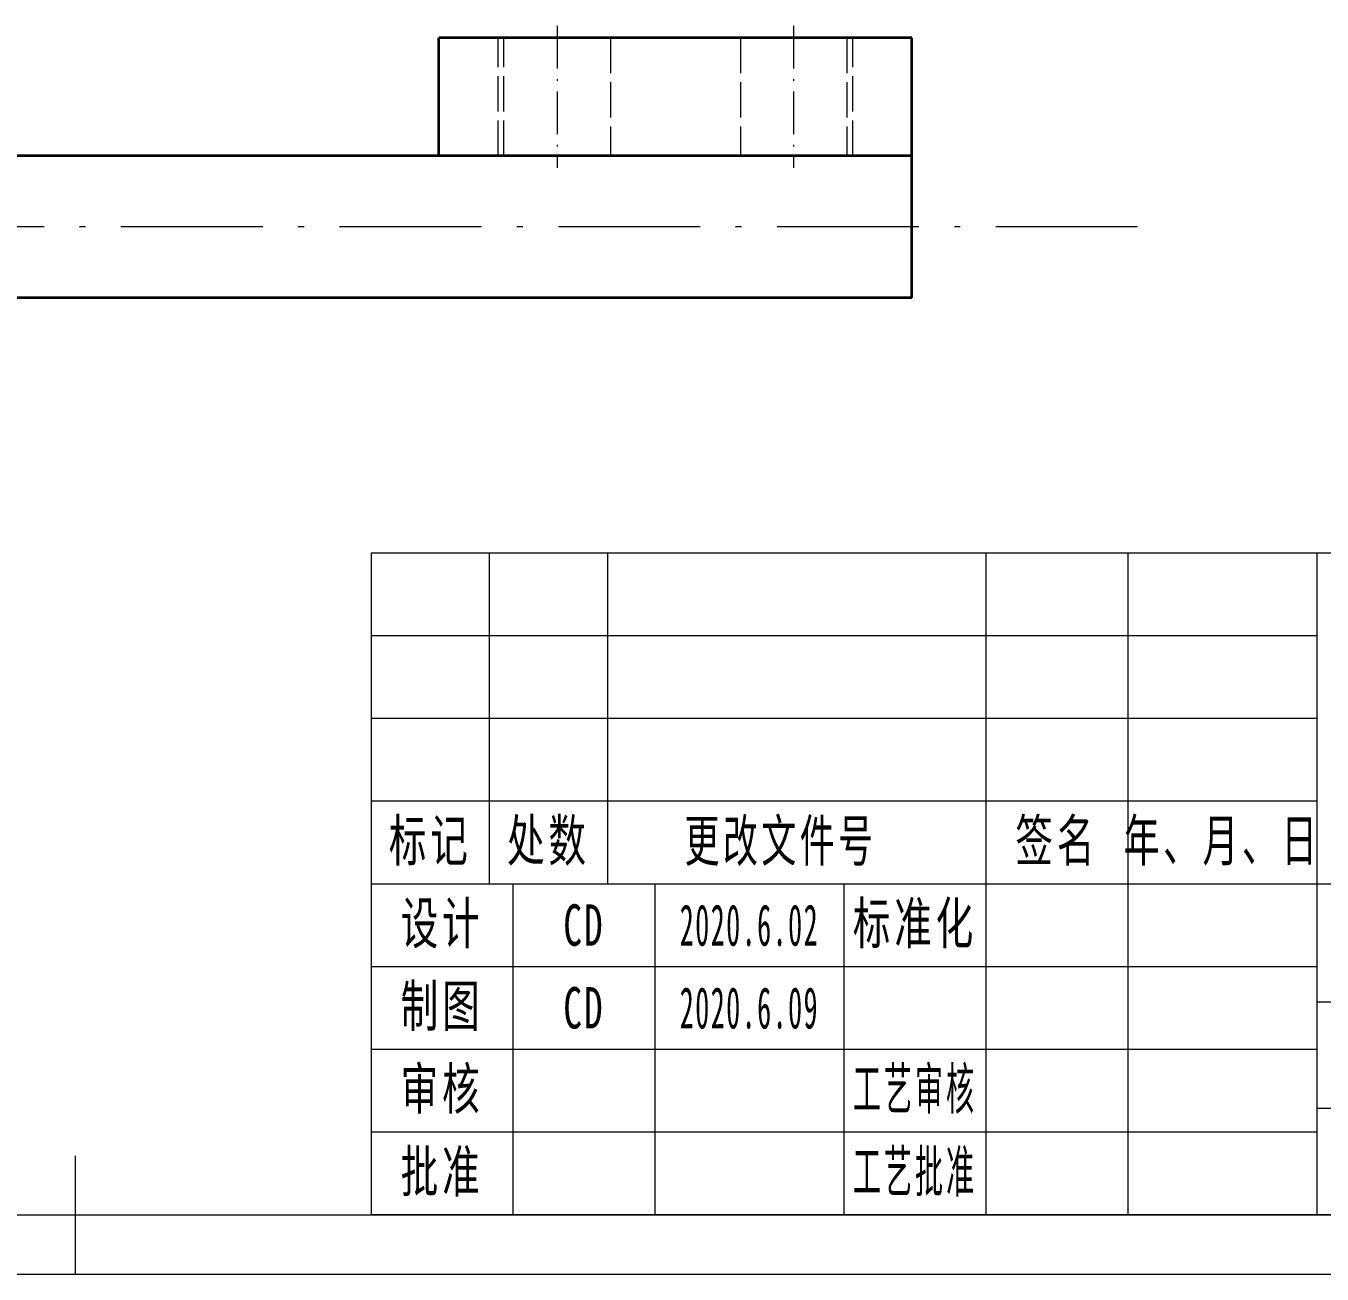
# Model space of a CAD drawing. Header units: millimetres. Extents: x -15766 to 80009, y -9701 to 15159.
# Drawn here: x -10059.7 to -9950, y 11134.1 to 11239.7 of the extents above; entities that cross this region are included whole.
import ezdxf

# ---------------------------------------------------------------- set-up
doc = ezdxf.new("R2010")
doc.units = ezdxf.units.MM
for name, pattern in [('CENTER-HOKUTO_1', [16, 13, -1, 1, -1]), ('DASHDOT', [18.5, 12, -3, 0.5, -3]), ('DASHED', [15, 12, -3]), ('HIDDEN-HOKUTO_1', [2, 1, -1])]:
    doc.linetypes.add(name, pattern=pattern)
for name, color, linetype, lineweight in [('AM_7', 2, 'CENTER-HOKUTO_1', 18), ('AM_HID', 1, 'HIDDEN-HOKUTO_1', 18), ('AM_VIS', 7, 'Continuous', 18), ('CDRAFT0', 7, 'Continuous', 18), ('title_frame', 7, 'Continuous', 18), ('尺寸线层', 3, 'Continuous', 18), ('粗实线层_1', 7, 'Continuous', 15), ('细实线层', 7, 'Continuous', 18)]:
    doc.layers.add(name, color=color, linetype=linetype, lineweight=lineweight)
doc.styles.add('UserTxtStyle1', font='', dxfattribs={"width": 0.618357})
doc.styles.add('UserTxtStyle2', font='', dxfattribs={"width": 0.634692})
doc.styles.add('标准', font='', dxfattribs={"width": 0.667})
doc.styles.get('UserTxtStyle1').set_extended_font_data('宋体')
doc.styles.get('UserTxtStyle2').set_extended_font_data('宋体')
doc.styles.get('标准').set_extended_font_data('宋体')

# ---------------------------------------------------------------- blocks, each defined once
blk = doc.blocks.new('*X3')
at = {"layer": 'CDRAFT0'}
blk.add_line((0, 0), (420, 0), dxfattribs=at)
at = {"layer": '粗实线层_1'}
for p, q in [((210, 0), (210, 10)), ((25, 5), (415, 5))]:
    blk.add_line(p, q, dxfattribs=at)

msp = doc.modelspace()

# ---------------------------------------------------------------- linework, layer by layer
at = {"layer": 'AM_7', "linetype": 'DASHDOT', "lineweight": 13, "ltscale": 0.300015}
for p, q in [((-10014.74983, 11239.70271), (-10014.74983, 11227.7021)), ((-9994.74983, 11239.70271), (-9994.74983, 11227.7021))]:
    msp.add_line(p, q, dxfattribs=at)
at = {"layer": 'AM_7', "linetype": 'DASHDOT', "lineweight": 13}
msp.add_line((-9965.65218, 11222.70265), (-10194.82894, 11222.70262), dxfattribs=at)
at = {"layer": 'AM_HID', "linetype": 'DASHED', "lineweight": 13, "ltscale": 0.25}
for p, q in [((-10019.74983, 11228.70265), (-10019.74983, 11238.70265)), ((-10019.24983, 11228.70265), (-10019.24983, 11238.70265)), ((-10010.24983, 11238.70265), (-10010.24983, 11228.70265)), ((-9999.24983, 11238.70265), (-9999.24983, 11228.70265)), ((-9990.24983, 11238.70265), (-9990.24983, 11228.70265)), ((-9989.74983, 11228.70265), (-9989.74983, 11238.70265))]:
    msp.add_line(p, q, dxfattribs=at)
at = {"layer": 'AM_HID', "linetype": 'DASHED', "lineweight": 13, "ltscale": 0.378955}
msp.add_line((-9984.74983, 11228.70265), (-9999.90804, 11228.70265), dxfattribs=at)
at = {"layer": 'AM_VIS', "lineweight": 35}
for p, q in [((-9984.74983, 11238.70265), (-10024.74983, 11238.70265)), ((-9999.90804, 11228.70265), (-10175.7303, 11228.70262)), ((-9984.74983, 11228.70265), (-10024.74983, 11228.70265)), ((-9984.74983, 11216.70265), (-10175.7303, 11216.70262))]:
    msp.add_line(p, q, dxfattribs=at)
at = {"layer": 'AM_VIS', "lineweight": 35, "ltscale": 0.25}
for p, q in [((-10024.74983, 11228.70265), (-10024.74983, 11238.70265)), ((-9984.74983, 11228.70265), (-9984.74983, 11238.70265))]:
    msp.add_line(p, q, dxfattribs=at)
at = {"layer": 'AM_VIS', "lineweight": 35, "ltscale": 0.15}
for p, q in [((-9984.74983, 11222.70265), (-9984.74983, 11228.70265)), ((-9984.74983, 11216.70265), (-9984.74983, 11222.70265))]:
    msp.add_line(p, q, dxfattribs=at)
at = {"layer": '粗实线层_1'}
for p, q in [((-9850.49071, 11195.10436), (-10030.49071, 11195.10436)), ((-10030.49071, 11195.10436), (-10030.49071, 11139.10436)), ((-9950.49071, 11195.10436), (-9950.49071, 11139.10436)), ((-9900.49071, 11167.10436), (-10030.49071, 11167.10436)), ((-9990.49071, 11167.10436), (-9990.49071, 11139.10436)), ((-9950.49071, 11160.10436), (-10030.49071, 11160.10436)), ((-9950.49071, 11153.10436), (-10030.49071, 11153.10436)), ((-9900.49071, 11148.10436), (-9950.49071, 11148.10436)), ((-9950.49071, 11146.10436), (-10030.49071, 11146.10436)), ((-9850.49071, 11139.10436), (-10030.49071, 11139.10436))]:
    msp.add_line(p, q, dxfattribs=at)
at = {"layer": '细实线层'}
for p, q in [((-10020.49071, 11195.10436), (-10020.49071, 11167.10436)), ((-10010.49071, 11195.10436), (-10010.49071, 11167.10436)), ((-9978.49071, 11195.10436), (-9978.49071, 11139.10436)), ((-9966.49071, 11195.10436), (-9966.49071, 11139.10436)), ((-9950.49071, 11188.10436), (-10030.49071, 11188.10436)), ((-9950.49071, 11181.10436), (-10030.49071, 11181.10436)), ((-9950.49071, 11174.10436), (-10030.49071, 11174.10436)), ((-10018.49071, 11167.10436), (-10018.49071, 11139.10436)), ((-10006.49071, 11167.10436), (-10006.49071, 11139.10436)), ((-9900.49071, 11157.10436), (-9950.49071, 11157.10436))]:
    msp.add_line(p, q, dxfattribs=at)

# ---------------------------------------------------------------- block references
at = {"layer": 'title_frame'}
msp.add_blockref('*X3', (-10265.49071, 11134.10436), dxfattribs=at)

# ---------------------------------------------------------------- texts
at = {"layer": '尺寸线层', "char_height": 3.5, "attachment_point": 5, "line_spacing_factor": 1.15057}
for s, insert, width, style in [('\\T1.1;标记', (-10025.49071, 11170.60436), 18, '标准'), ('\\T1.1;处数', (-10015.49071, 11170.60436), 18, '标准'), ('\\T1.1;更改文件号', (-9995.85729, 11170.58037), 30, 'UserTxtStyle1'), ('\\T1.1;签名', (-9972.49071, 11170.60436), 22, '标准'), ('\\T1.1;年、月、日', (-9958.49071, 11170.60436), 30, 'UserTxtStyle2'), ('\\T1.1;设计', (-10024.49071, 11163.60436), 22, '标准'), ('{\\T1.1;CD}', (-10012.49071, 11163.60436), 22, '标准'), ('{\\W0.5;\\T1.1;2020.6.02}', (-9998.49071, 11163.60436), 16, '标准'), ('\\T1.1;标准化', (-9984.49071, 11163.60436), 22, '标准'), ('\\T1.1;制图', (-10024.49071, 11156.60436), 22, '标准'), ('{\\T1.1;CD}', (-10012.49071, 11156.60436), 22, '标准'), ('{\\W0.5;\\T1.1;2020.6.09}', (-9998.49071, 11156.60436), 16, '标准'), ('\\T1.1;审核', (-10024.49071, 11149.60436), 22, '标准'), ('{\\W0.5;\\T1.1;工艺审核}', (-9984.49071, 11149.60436), 22, '标准'), ('{\\T1.1;批准}', (-10024.49071, 11142.60436), 22, '标准'), ('{\\W0.5;\\T1.1;工艺批准}', (-9984.49071, 11142.60436), 22, '标准')]:
    msp.add_mtext(s, dxfattribs=dict(at, insert=insert, width=width, style=style))

doc.saveas('drawing.dxf')
